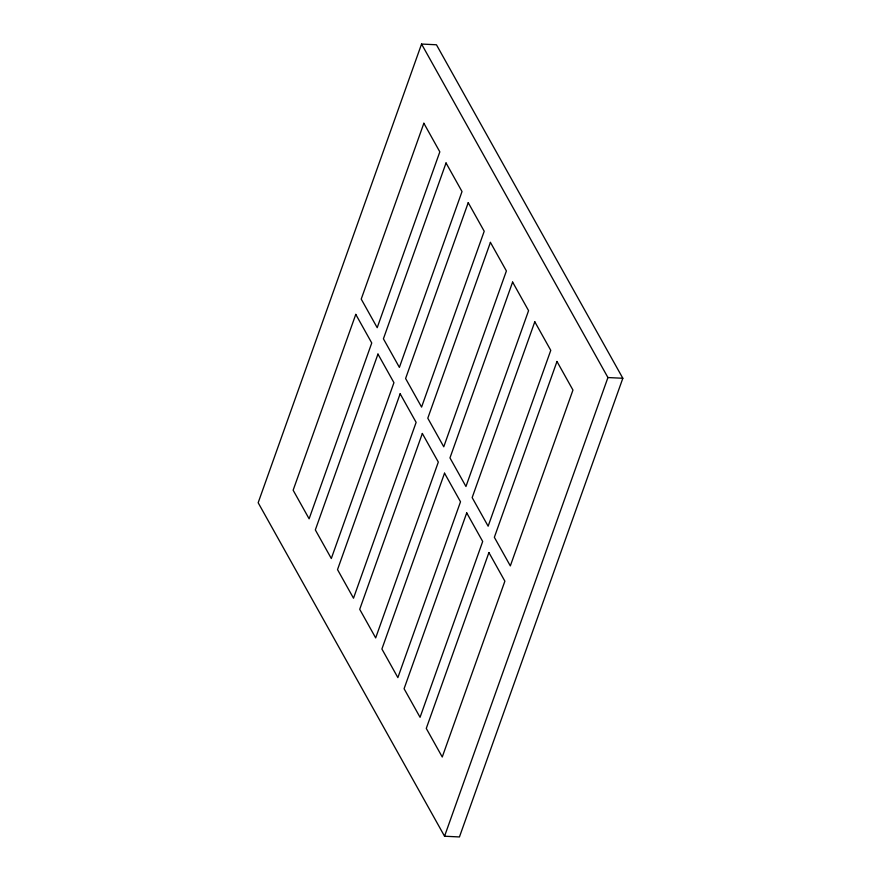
<?xml version="1.0" encoding="UTF-8"?>
<svg xmlns="http://www.w3.org/2000/svg" width="881" height="881" viewBox="0 0 881 881"><rect width="100%" height="100%" fill="white"/><g stroke="black" fill="none" stroke-linecap="round" stroke-linejoin="round"><path stroke-width="1.32" d="M421.559 44.05L258.166 502.732L444.553 836.223L459.442 836.95L622.834 378.268L436.447 44.777L421.559 44.05L607.934 377.542L444.553 836.223M607.934 377.542L622.834 378.268M355.781 314.385L293.142 490.21L309.121 518.799L371.749 342.973L355.781 314.385M423.86 123.263L361.221 299.1L377.2 327.677L439.828 151.851L423.86 123.263M377.96 354.085L315.332 529.91L331.311 558.499L393.939 382.673L377.96 354.085M446.039 162.963L383.411 338.8L399.39 367.377L462.018 191.551L446.039 162.963M400.15 393.785L337.522 569.611L353.501 598.199L416.129 422.373L400.15 393.785M468.229 202.674L405.601 378.5L421.581 407.077L484.209 231.251L468.229 202.674M422.34 433.485L359.712 609.311L375.68 637.899L438.32 462.073L422.34 433.485M490.42 242.374L427.792 418.2L443.76 446.777L506.399 270.952L490.42 242.374M444.531 473.185L381.902 649.011L397.871 677.599L460.51 501.774L444.531 473.185M512.61 282.074L449.971 457.9L465.95 486.488L528.578 310.652L512.61 282.074M466.721 512.885L404.082 688.722L420.061 717.299L482.689 541.474L466.721 512.885M534.8 321.774L472.161 497.6L488.14 526.188L550.768 350.352L534.8 321.774M488.911 552.585L426.272 728.422L442.251 756.999L504.879 581.174L488.911 552.585M556.979 361.474L494.351 537.3L510.33 565.888L572.958 390.063L556.979 361.474"/></g></svg>
